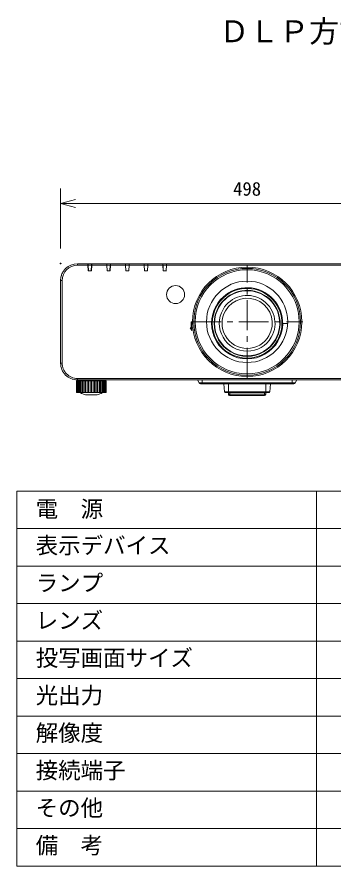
# Model space of a CAD drawing. Units: millimetres, scale not verified. Extents: x -62 to 63, y -57 to 57.
# Drawn here: x -62.5 to -20.3, y -56.5 to 56.7 of the extents above; entities that cross this region are included whole.
import ezdxf
from ezdxf.enums import TextEntityAlignment as Align

# ---------------------------------------------------------------- set-up
doc = ezdxf.new("R2010")
doc.units = ezdxf.units.MM
doc.header["$LTSCALE"] = 0.125
doc.header["$PDMODE"] = 32
doc.header["$PDSIZE"] = 0.0625
doc.linetypes.add('USER1', pattern=[50.8, 31.75, -6.35, 6.35, -6.35])
for name, color, linetype, lineweight in [('0-0_0', 7, 'Continuous', 9), ('0-1_WAKU', 1, 'Continuous', 18), ('0-4_GAIKEI', 1, 'Continuous', 18), ('0-5_SUNPO', 7, 'Continuous', 9), ('0-7_KIJUN', 7, 'USER1', 9)]:
    doc.layers.add(name, color=color, linetype=linetype, lineweight=lineweight)
doc.layers.add('0-2_MOJI1', color=7, linetype='Continuous')
doc.layers.add('0-6_Defpoints', color=7, linetype='Continuous')
doc.styles.add('ＭＳ ゴシック', font='')
doc.styles.get('ＭＳ ゴシック').set_extended_font_data('MS Gothic')

# ---------------------------------------------------------------- blocks, each defined once
blk = doc.blocks.new('_OPEN30')
at = {"layer": '0-0_0'}
blk.add_line((0, 0), (-1, 0), dxfattribs=at)
blk.add_lwpolyline([(-1, 0.26795), (0, 0), (-1, -0.26795)], dxfattribs=at)
blk = doc.blocks.new('D1')
at = {"layer": '0-5_SUNPO'}
for p, q in [((-56.8918, 20.5429), (-56.8918, 28.5429)), ((-7.0918, 20.5429), (-7.0918, 28.5429)), ((-54.8918, 26.5429), (-9.0918, 26.5429))]:
    blk.add_line(p, q, dxfattribs=at)
at = {"layer": '0-6_Defpoints'}
for p in [(-7.0918, 26.5429), (-56.8918, 18.5429), (-7.0918, 18.5429)]:
    blk.add_point(p, dxfattribs=at)
at = {"layer": '0-5_SUNPO', "xscale": 2, "yscale": 2, "rotation": 180}
blk.add_blockref('_OPEN30', (-56.8918, 26.5429), dxfattribs=at)
at = {"layer": '0-5_SUNPO', "xscale": 2, "yscale": 2}
blk.add_blockref('_OPEN30', (-7.0918, 26.5429), dxfattribs=at)
at = {"layer": '0-5_SUNPO', "style": 'ＭＳ ゴシック'}
blk.add_text('498', height=1.833, dxfattribs=at).set_placement((-33.8668, 27.0429), align=Align.BOTTOM_LEFT)

msp = doc.modelspace()

# ---------------------------------------------------------------- linework, layer by layer
at = {"layer": '0-1_WAKU', "color": 4}
for p, q in [((62.5143, -6.51), (-62.4857, -6.51)), ((-62.4857, -6.51), (-62.4857, -56.51)), ((-22.4857, -56.51), (-22.4857, -6.51)), ((-62.4857, -56.51), (62.5143, -56.51))]:
    msp.add_line(p, q, dxfattribs=at)
at = {"layer": '0-1_WAKU'}
for p, q in [((-62.4857, -11.51), (62.5143, -11.51)), ((-62.4857, -16.51), (62.5143, -16.51)), ((-62.4857, -21.51), (62.5143, -21.51)), ((-62.4857, -26.51), (62.5143, -26.51)), ((-62.4857, -31.51), (62.5143, -31.51)), ((-62.4857, -36.51), (62.5143, -36.51)), ((-62.4857, -41.51), (62.5143, -41.51)), ((-62.4857, -46.51), (62.5143, -46.51)), ((-62.4857, -51.51), (62.5143, -51.51))]:
    msp.add_line(p, q, dxfattribs=at)
at = {"layer": '0-4_GAIKEI', "color": 7}
for p, q in [((-50.5144, 23.8304), (-54.4146, 23.8304)), ((-50.5144, 23.8304), (-50.4943, 23.8304)), ((-50.4943, 23.8304), (-50.0157, 23.8304)), ((-47.9943, 23.8304), (-47.5157, 23.8304)), ((-45.4943, 23.8304), (-45.0157, 23.8304)), ((-42.9943, 23.8304), (-42.5157, 23.8304)), ((-49.9975, 23.7804), (-50.0149, 23.7804)), ((-42.9951, 23.7804), (-43.0118, 23.7804)), ((-56.6547, 10.5704), (-56.6547, 21.5904)), ((-56.611, 10.1304), (-56.6079, 10.1304)), ((-54.5352, 8.2304), (-54.5498, 8.2304)), ((-54.5498, 8.2304), (-54.5498, 6.6304)), ((-54.507, 8.2304), (-54.5352, 8.2304)), ((-54.4771, 8.2304), (-54.507, 8.2304)), ((-54.4341, 8.2304), (-54.4771, 8.2304)), ((-54.4049, 8.2304), (-54.434, 8.2304)), ((-9.0946, 8.3304), (-54.4146, 8.3304)), ((-54.3205, 8.2304), (-54.4049, 8.2304)), ((-54.2508, 8.2304), (-54.3205, 8.2304)), ((-54.222, 8.2304), (-54.2508, 8.2304)), ((-54.0867, 8.2304), (-54.222, 8.2304)), ((-53.9934, 8.2304), (-54.0867, 8.2304)), ((-53.9662, 8.2304), (-53.9934, 8.2304)), ((-53.7859, 8.2304), (-53.9662, 8.2304)), ((-53.6731, 8.2304), (-53.7859, 8.2304)), ((-53.6486, 8.2304), (-53.6731, 8.2304)), ((-53.4313, 8.2304), (-53.6486, 8.2304)), ((-53.3039, 8.2304), (-53.4313, 8.2304)), ((-53.3228, 8.3304), (-53.3228, 8.2304)), ((-53.2833, 8.2304), (-53.3039, 8.2304)), ((-53.043, 8.2304), (-53.2833, 8.2304)), ((-53.0384, 8.2304), (-53.043, 8.2304)), ((-52.902, 8.2304), (-53.0384, 8.2304)), ((-52.8861, 8.2304), (-52.902, 8.2304)), ((-52.6348, 8.2304), (-52.8861, 8.2304)), ((-52.6244, 8.2304), (-52.6348, 8.2304)), ((-52.4849, 8.2304), (-52.6244, 8.2304)), ((-52.4745, 8.2304), (-52.4849, 8.2304)), ((-52.2232, 8.2304), (-52.4745, 8.2304)), ((-52.2073, 8.2304), (-52.2232, 8.2304)), ((-52.0709, 8.2304), (-52.2073, 8.2304)), ((-52.0663, 8.2304), (-52.0709, 8.2304)), ((-51.826, 8.2304), (-52.0663, 8.2304)), ((-51.8053, 8.2304), (-51.826, 8.2304)), ((-51.678, 8.2304), (-51.8054, 8.2304)), ((-51.7865, 8.2304), (-51.7865, 8.3304)), ((-51.4607, 8.2304), (-51.678, 8.2304)), ((-51.4362, 8.2304), (-51.4607, 8.2304)), ((-51.3234, 8.2304), (-51.4362, 8.2304)), ((-51.1431, 8.2304), (-51.3234, 8.2304)), ((-51.1159, 8.2304), (-51.1431, 8.2304)), ((-51.0226, 8.2304), (-51.1159, 8.2304)), ((-50.8873, 8.2304), (-51.0226, 8.2304)), ((-50.8585, 8.2304), (-50.8873, 8.2304)), ((-50.7888, 8.2304), (-50.8585, 8.2304)), ((-50.7043, 8.2304), (-50.7888, 8.2304)), ((-50.6752, 8.2304), (-50.7043, 8.2304)), ((-50.6321, 8.2304), (-50.6752, 8.2304)), ((-50.6023, 8.2304), (-50.6321, 8.2304)), ((-50.5741, 8.2304), (-50.6023, 8.2304)), ((-50.5595, 8.2304), (-50.5741, 8.2304)), ((-50.5595, 8.2304), (-50.5595, 6.6304)), ((-54.5498, 6.6304), (-54.5352, 6.6304)), ((-54.5352, 6.6304), (-54.507, 6.6304)), ((-54.507, 6.6304), (-54.4772, 6.6304)), ((-54.4771, 6.6304), (-54.4341, 6.6304)), ((-54.434, 6.6304), (-54.4049, 6.6304)), ((-54.4049, 6.6304), (-54.3205, 6.6304)), ((-54.3205, 6.6304), (-54.2508, 6.6304)), ((-54.2508, 6.6304), (-54.222, 6.6304)), ((-54.222, 6.6304), (-54.0867, 6.6304)), ((-54.0867, 6.6304), (-53.9934, 6.6304)), ((-54.0867, 6.6304), (-54.0867, 6.6304)), ((-53.9934, 6.6304), (-53.9662, 6.6304)), ((-53.9662, 6.6304), (-53.7859, 6.6304)), ((-53.7859, 6.6304), (-53.6731, 6.6304)), ((-53.7859, 6.6304), (-53.7859, 6.6304)), ((-53.6731, 6.6304), (-53.6486, 6.6304)), ((-53.6486, 6.6304), (-53.4313, 6.6304)), ((-53.4313, 6.6304), (-53.3039, 6.6304)), ((-51.7865, 6.3304), (-53.3228, 6.3304)), ((-53.3039, 6.6304), (-53.2833, 6.6304)), ((-53.2833, 6.6304), (-53.043, 6.6304)), ((-53.043, 6.6304), (-53.0384, 6.6304)), ((-53.0384, 6.6304), (-52.902, 6.6304)), ((-52.902, 6.6304), (-52.8861, 6.6304)), ((-52.8861, 6.6304), (-52.6348, 6.6304)), ((-52.6348, 6.6304), (-52.6244, 6.6304)), ((-52.6244, 6.6304), (-52.4849, 6.6304)), ((-52.4849, 6.6304), (-52.4745, 6.6304)), ((-52.4745, 6.6304), (-52.2232, 6.6304)), ((-52.2232, 6.6304), (-52.2073, 6.6304)), ((-52.2073, 6.6304), (-52.0709, 6.6304)), ((-52.0709, 6.6304), (-52.0663, 6.6304)), ((-52.0663, 6.6304), (-51.826, 6.6304)), ((-51.826, 6.6304), (-51.8053, 6.6304)), ((-51.8054, 6.6304), (-51.678, 6.6304)), ((-51.678, 6.6304), (-51.4607, 6.6304)), ((-51.4607, 6.6304), (-51.4362, 6.6304)), ((-51.4362, 6.6304), (-51.3234, 6.6304)), ((-51.3234, 6.6304), (-51.1431, 6.6304)), ((-51.1431, 6.6304), (-51.1159, 6.6304)), ((-51.1159, 6.6304), (-51.0226, 6.6304)), ((-51.0226, 6.6304), (-50.8873, 6.6304)), ((-50.8873, 6.6304), (-50.8585, 6.6304)), ((-50.8585, 6.6304), (-50.7888, 6.6304)), ((-50.7888, 6.6304), (-50.7043, 6.6304)), ((-50.7043, 6.6304), (-50.6752, 6.6304)), ((-50.6752, 6.6304), (-50.6321, 6.6304)), ((-50.6321, 6.6304), (-50.6023, 6.6304)), ((-50.6023, 6.6304), (-50.5741, 6.6304)), ((-50.5741, 6.6304), (-50.5595, 6.6304))]:
    msp.add_line(p, q, dxfattribs=at)
at = {"layer": '0-4_GAIKEI'}
for p, q in [((-54.4146, 23.8304), (-54.4146, 23.6304)), ((-52.9993, 23.5416), (-52.9943, 23.8304)), ((-52.9838, 23.6304), (-52.9943, 23.8304)), ((-52.5157, 23.8304), (-52.5262, 23.6304)), ((-52.5157, 23.8304), (-52.5105, 23.5317)), ((-50.4993, 23.5416), (-50.4943, 23.8304)), ((-50.4838, 23.6304), (-50.4943, 23.8304)), ((-50.0157, 23.8304), (-50.0262, 23.6304)), ((-50.0157, 23.8304), (-50.0105, 23.5317)), ((-47.9993, 23.5416), (-47.9943, 23.8304)), ((-47.9838, 23.6304), (-47.9943, 23.8304)), ((-47.5157, 23.8304), (-47.5262, 23.6304)), ((-47.5157, 23.8304), (-47.5105, 23.5317)), ((-45.4993, 23.5416), (-45.4943, 23.8304)), ((-45.4838, 23.6304), (-45.4942, 23.8304)), ((-45.0157, 23.8304), (-45.0262, 23.6304)), ((-45.0157, 23.8304), (-45.0105, 23.5317)), ((-42.9993, 23.5416), (-42.9943, 23.8304)), ((-42.9838, 23.6304), (-42.9943, 23.8304)), ((-42.5157, 23.8304), (-42.5262, 23.6304)), ((-42.5157, 23.8304), (-42.5105, 23.5317)), ((-53.0039, 23.6304), (-54.4146, 23.6304)), ((-52.9951, 23.7804), (-53.0118, 23.7804)), ((-52.9838, 23.6304), (-52.945, 22.8904)), ((-52.5262, 23.6304), (-52.9838, 23.6304)), ((-52.9652, 22.8904), (-52.945, 22.8904)), ((-52.5446, 22.8804), (-52.9646, 22.8804)), ((-52.945, 22.8904), (-52.565, 22.8904)), ((-52.945, 22.8904), (-52.9446, 22.8804)), ((-52.565, 22.8904), (-52.5262, 23.6304)), ((-52.5441, 22.8904), (-52.565, 22.8904)), ((-50.5039, 23.6304), (-52.5053, 23.6304)), ((-50.5066, 23.6804), (-50.4969, 23.6804)), ((-50.4838, 23.6304), (-50.445, 22.8904)), ((-50.0262, 23.6304), (-50.4838, 23.6304)), ((-50.445, 22.8904), (-50.4652, 22.8904)), ((-50.0446, 22.8804), (-50.4646, 22.8804)), ((-50.445, 22.8904), (-50.065, 22.8904)), ((-50.065, 22.8904), (-50.0262, 23.6304)), ((-50.0441, 22.8904), (-50.065, 22.8904)), ((-48.0039, 23.6304), (-50.0053, 23.6304)), ((-48.0066, 23.6804), (-47.9969, 23.6804)), ((-47.9838, 23.6304), (-47.945, 22.8904)), ((-47.5262, 23.6304), (-47.9838, 23.6304)), ((-47.945, 22.8904), (-47.9652, 22.8904)), ((-47.5446, 22.8804), (-47.9646, 22.8804)), ((-47.945, 22.8904), (-47.565, 22.8904)), ((-47.565, 22.8904), (-47.5262, 23.6304)), ((-47.5441, 22.8904), (-47.565, 22.8904)), ((-45.5039, 23.6304), (-47.5053, 23.6304)), ((-45.4838, 23.6304), (-45.445, 22.8904)), ((-45.0262, 23.6304), (-45.4838, 23.6304)), ((-45.445, 22.8904), (-45.4652, 22.8904)), ((-45.0446, 22.8804), (-45.4646, 22.8804)), ((-45.445, 22.8904), (-45.065, 22.8904)), ((-45.065, 22.8904), (-45.0262, 23.6304)), ((-45.0441, 22.8904), (-45.065, 22.8904)), ((-45.0236, 23.6804), (-45.0027, 23.6804)), ((-43.0039, 23.6304), (-45.0053, 23.6304)), ((-42.9838, 23.6304), (-42.945, 22.8904)), ((-42.5262, 23.6304), (-42.9838, 23.6304)), ((-42.945, 22.8904), (-42.9652, 22.8904)), ((-42.5446, 22.8804), (-42.9646, 22.8804)), ((-42.945, 22.8904), (-42.565, 22.8904)), ((-42.5654, 22.8804), (-42.565, 22.8904)), ((-42.565, 22.8904), (-42.5262, 23.6304)), ((-42.565, 22.8904), (-42.5441, 22.8904)), ((-42.5131, 23.6804), (-42.5027, 23.6804)), ((-9.0946, 23.6304), (-42.5053, 23.6304)), ((-56.4547, 21.5904), (-56.6547, 21.5904)), ((-56.4547, 21.5904), (-56.4547, 10.5704)), ((-35.8683, 18.2554), (-35.7817, 18.2054)), ((-28.4248, 18.5979), (-28.4255, 18.5973)), ((-35.5652, 18.0804), (-35.5219, 18.0554)), ((-39.239, 16.0777), (-39.189, 16.0759)), ((-27.0047, 15.877), (-26.3335, 15.877)), ((-39.3454, 15.2568), (-39.2145, 15.2611)), ((-39.1289, 14.9306), (-39.3453, 15.2568)), ((-35.442, 13.2884), (-35.4411, 13.289)), ((-27.7276, 13.5554), (-27.641, 13.5054)), ((-56.4547, 10.5704), (-56.6547, 10.5704)), ((-54.5352, 8.2304), (-54.5352, 6.6304)), ((-54.507, 8.2304), (-54.507, 6.6304)), ((-54.4771, 8.2304), (-54.4771, 6.6304)), ((-54.434, 8.2304), (-54.434, 6.6304)), ((-54.4146, 8.5304), (-9.0946, 8.5304)), ((-54.4146, 8.5304), (-54.4146, 8.3304)), ((-54.4049, 8.2304), (-54.4049, 6.6304)), ((-54.3205, 8.2304), (-54.3205, 6.6304)), ((-54.2508, 8.2304), (-54.2508, 6.6304)), ((-54.222, 8.2304), (-54.222, 6.6304)), ((-54.0867, 8.2304), (-54.0867, 6.6304)), ((-53.9934, 8.2304), (-53.9934, 6.6304)), ((-53.9662, 8.2304), (-53.9662, 6.6304)), ((-53.7859, 8.2304), (-53.7859, 6.6304)), ((-53.6731, 8.2304), (-53.6731, 6.6304)), ((-53.6486, 8.2304), (-53.6486, 6.6304)), ((-53.4313, 8.2304), (-53.4313, 6.6304)), ((-53.3039, 8.2304), (-53.3039, 6.6304)), ((-53.2833, 8.2304), (-53.2833, 6.6304)), ((-53.043, 8.2304), (-53.043, 6.6304)), ((-53.0384, 8.2304), (-53.0384, 6.6304)), ((-52.902, 8.2304), (-52.902, 6.6304)), ((-52.8861, 8.2304), (-52.8861, 6.6304)), ((-52.6348, 8.2304), (-52.6348, 6.6304)), ((-52.6244, 8.2304), (-52.6244, 6.6304)), ((-52.4849, 8.2304), (-52.4849, 6.6304)), ((-52.4745, 8.2304), (-52.4745, 6.6304)), ((-52.2232, 8.2304), (-52.2232, 6.6304)), ((-52.2073, 8.2304), (-52.2073, 6.6304)), ((-52.0709, 8.2304), (-52.0709, 6.6304)), ((-52.0663, 8.2304), (-52.0663, 6.6304)), ((-51.826, 8.2304), (-51.826, 6.6304)), ((-51.8054, 8.2304), (-51.8054, 6.6304)), ((-51.678, 8.2304), (-51.678, 6.6304)), ((-51.4607, 8.2304), (-51.4607, 6.6304)), ((-51.4362, 8.2304), (-51.4362, 6.6304)), ((-51.3234, 8.2304), (-51.3234, 6.6304)), ((-51.1431, 8.2304), (-51.1431, 6.6304)), ((-51.1159, 8.2304), (-51.1159, 6.6304)), ((-51.0226, 8.2304), (-51.0226, 6.6304)), ((-50.8873, 8.2304), (-50.8873, 6.6304)), ((-50.8585, 8.2304), (-50.8585, 6.6304)), ((-50.7888, 8.2304), (-50.7888, 6.6304)), ((-50.7043, 8.2304), (-50.7043, 6.6304)), ((-50.6752, 8.2304), (-50.6752, 6.6304)), ((-50.6321, 8.2304), (-50.6321, 6.6304)), ((-50.6023, 8.2304), (-50.6023, 6.6304)), ((-50.5741, 8.2304), (-50.5741, 6.6304)), ((-38.1533, 7.9304), (-38.3842, 8.3304)), ((-38.1533, 7.9304), (-37.7547, 7.9304)), ((-37.7547, 7.9304), (-37.7547, 8.3304)), ((-37.7547, 7.9304), (-37.7547, 7.8304)), ((-25.7547, 7.9304), (-25.7547, 8.3304)), ((-25.7547, 7.9304), (-25.7547, 7.8304)), ((-25.356, 7.9304), (-25.1251, 8.3304)), ((-34.7626, 6.7217), (-34.8596, 7.8304)), ((-29.2547, 6.7217), (-29.2547, 7.8304)), ((-28.7467, 6.7217), (-28.6497, 7.8304)), ((-34.2547, 6.4304), (-34.2547, 6.6304)), ((-34.2547, 6.4304), (-34.0547, 6.4304)), ((-34.0547, 6.4304), (-34.0547, 6.2304)), ((-29.4547, 6.2304), (-34.0547, 6.2304)), ((-29.4547, 6.4304), (-29.2547, 6.4304)), ((-29.4547, 6.2304), (-29.4547, 6.4304)), ((-29.2547, 6.6304), (-29.2547, 6.4304))]:
    msp.add_line(p, q, dxfattribs=at)
for points in [[(-52.9647, 22.8804), (-53.004, 23.6304), (-53.0144, 23.8304)], [(-52.4949, 23.8304), (-52.5053, 23.6304), (-52.5446, 22.8804)], [(-50.4646, 22.8804), (-50.504, 23.6304), (-50.5144, 23.8304)], [(-49.9949, 23.8304), (-50.0054, 23.6304), (-50.0447, 22.8804)], [(-47.9646, 22.8804), (-48.0039, 23.6304), (-48.0144, 23.8304)], [(-47.4949, 23.8304), (-47.5053, 23.6304), (-47.5446, 22.8804)], [(-45.4647, 22.8804), (-45.504, 23.6304), (-45.5144, 23.8304)], [(-44.9949, 23.8304), (-45.0053, 23.6304), (-45.0446, 22.8804)], [(-42.9646, 22.8804), (-43.004, 23.6304), (-43.0144, 23.8304)], [(-42.4949, 23.8304), (-42.5054, 23.6304), (-42.5447, 22.8804)], [(-37.7547, 7.9304), (-25.7547, 7.9304), (-25.356, 7.9304)], [(-25.5292, 7.8304), (-25.7547, 7.8304), (-37.7547, 7.8304), (-37.98, 7.8304)], [(-34.7626, 6.7217), (-34.2547, 6.7217), (-34.2547, 7.8304)], [(-28.8463, 6.6304), (-29.2547, 6.6304), (-34.2547, 6.6304), (-34.663, 6.6304)], [(-34.2547, 6.6304), (-34.2547, 6.7217), (-29.2547, 6.7217)], [(-34.0547, 6.6304), (-34.0547, 6.4304), (-29.4547, 6.4304), (-29.4547, 6.6304)], [(-29.2547, 6.6304), (-29.2547, 6.7217), (-28.7467, 6.7217)]]:
    msp.add_lwpolyline(points, dxfattribs=at)
at = {"layer": '0-4_GAIKEI', "color": 7}
for points in [[(-50.0157, 23.8304), (-49.9949, 23.8304), (-48.0144, 23.8304), (-47.9943, 23.8304)], [(-47.5157, 23.8304), (-47.4949, 23.8304), (-45.5144, 23.8304), (-45.4943, 23.8304)], [(-45.0157, 23.8304), (-44.9949, 23.8304), (-43.0144, 23.8304), (-42.9943, 23.8304)], [(-42.5157, 23.8304), (-42.4949, 23.8304), (-9.0946, 23.8304)]]:
    msp.add_lwpolyline(points, dxfattribs=at)
at = {"layer": '0-4_GAIKEI'}
for centre, radius in [((-31.7547, 16.0804), 7.3018), ((-31.7547, 16.0804), 7.1325), ((-31.7547, 16.0804), 6.95), ((-41.3047, 19.7204), 1.2024), ((-31.7547, 16.0804), 5.4268)]:
    msp.add_circle(centre, radius, dxfattribs=at)
at = {"layer": '0-4_GAIKEI', "color": 7}
for centre, radius, start, end in [((-54.4146, 21.5904), 2.24, 89.99998, 179.99996), ((-56.3589, 22.208), 0.2, 162.37704, 177.35395), ((-54.4146, 10.5704), 2.24, 179.99996, 270), ((-55.022, 8.6754), 0.25, 252.22949, 257.07368), ((-52.5547, 9.2304), 3, 240.0735, 255.16483), ((-52.5547, 9.2304), 3, 284.83512, 299.92645)]:
    msp.add_arc(centre, radius, start, end, dxfattribs=at)
at = {"layer": '0-4_GAIKEI'}
for centre, radius, start, end in [((-54.4146, 21.5904), 2.04, 89.99998, 179.99996), ((-31.7547, 15.8804), 4.75, 330, 149.99997), ((-31.7547, 15.8804), 4.65, 330, 149.99997), ((-31.7547, 15.8804), 4.4, 330, 149.99997), ((-31.7547, 15.8804), 4.35, 330, 149.99997), ((-31.7547, 15.8804), 3.72, 330, 149.99997), ((-31.7547, 15.8804), 4.75, 149.99997, 329.99999), ((-31.7547, 15.8804), 4.65, 149.99997, 329.99999), ((-35.8767, 18.1082), 0.0712, 126.25665, 179.99996), ((-31.7547, 15.8804), 3.3512, 330, 149.99997), ((-31.7547, 15.8804), 4.4, 149.99997, 329.99999), ((-31.7547, 15.8804), 4.35, 149.99997, 329.99999), ((-31.7547, 15.8804), 3.72, 149.99997, 329.99999), ((-31.7547, 15.8804), 3.3512, 149.99997, 329.99999), ((-31.7647, 15.8928), 7.4766, 178.58251, 184.84645), ((-31.7284, 15.8934), 7.4629, 178.59879, 187.41263), ((-54.4146, 10.5704), 2.04, 179.99996, 270), ((-37.98, 8.0304), 0.2, 209.99996, 270), ((-25.5292, 8.0304), 0.2, 270, 329.99999), ((-34.663, 6.7304), 0.1, 184.99999, 270), ((-34.0547, 6.4304), 0.2, 179.99996, 270), ((-29.4547, 6.4304), 0.2, 270, 359.99998), ((-28.8463, 6.7304), 0.1, 270, 355.00001)]:
    msp.add_arc(centre, radius, start, end, dxfattribs=at)
at = {"layer": '0-7_KIJUN'}
for p, q in [((-31.7546, 8.6304), (-31.7547, 23.5304)), ((-39.2047, 16.0804), (-24.3047, 16.0804))]:
    msp.add_line(p, q, dxfattribs=at)

# ---------------------------------------------------------------- block references
at = {"layer": '0-5_SUNPO'}
msp.add_blockref('D1', (0.2371, 5.3113), dxfattribs=at)

# ---------------------------------------------------------------- texts
at = {"layer": '0-2_MOJI1', "style": 'ＭＳ ゴシック'}
for s, height, p in [('ＤＬＰ方式プロジェクター', 2.933, (-35.4857, 52.49)), ('電\u3000源', 2.199, (-59.9857, -10.642)), ('表示デバイス', 2.199, (-59.9857, -15.51)), ('ランプ', 2.199, (-59.9857, -20.51)), ('レンズ', 2.199, (-59.9857, -25.51)), ('投写画面サイズ', 2.199, (-59.9857, -30.51)), ('光出力', 2.199, (-59.9857, -35.51)), ('解像度', 2.199, (-59.9857, -40.51)), ('接続端子', 2.199, (-59.9857, -45.51)), ('その他', 2.199, (-59.9857, -50.51)), ('備\u3000考', 2.199, (-59.9857, -55.51))]:
    msp.add_text(s, height=height, dxfattribs=at).set_placement(p, align=Align.BOTTOM_LEFT)

doc.saveas('drawing.dxf')
